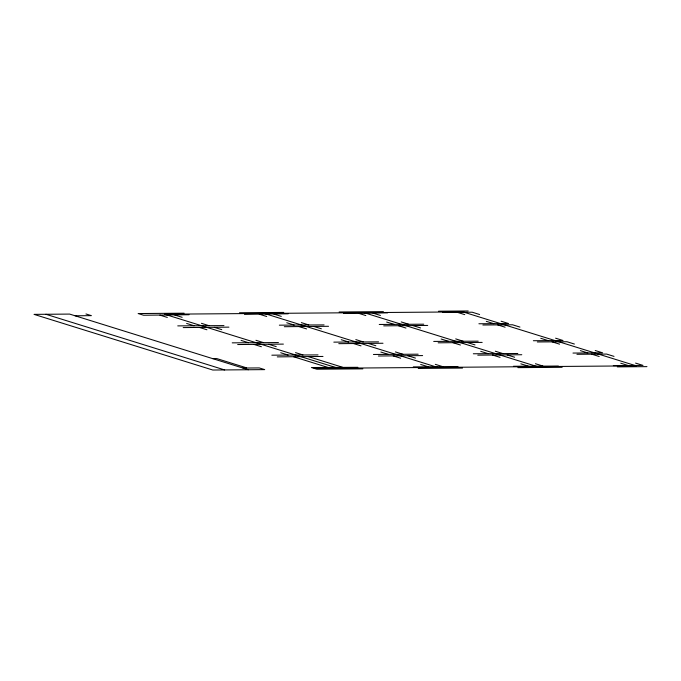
<?xml version="1.0" encoding="UTF-8"?>
<svg xmlns="http://www.w3.org/2000/svg" width="681" height="681" viewBox="0 0 681 681"><rect width="100%" height="100%" fill="white"/><g stroke="black" fill="none" stroke-linecap="round" stroke-linejoin="round"><path stroke-width="1.02" d="M184.108 313.192L138.141 313.549L143.589 315.243L189.054 314.733M244.445 314.299L288.208 313.805M343.59 313.371L387.583 312.868M183.198 327.587L228.918 327.144M284.309 326.71L328.54 326.293M383.701 325.858L427.702 325.433M237.66 344.543L283.381 344.109M338.772 343.675L383.003 343.25M438.164 342.815L482.174 342.398M277.278 356.878L322.99 356.444M378.381 356.01L422.62 355.584M477.773 355.159L521.782 354.733M239.499 312.758L283.747 312.417M339.138 311.983L383.386 311.634M438.547 311.208L468.205 310.97M442.505 312.434L472.163 312.204L479.594 314.52M75.08 315.78L91.39 315.652L85.951 313.958M177.75 325.884L223.964 325.603M279.355 325.169L324.088 324.905M379.24 324.471L423.744 324.199M478.905 323.773L508.554 323.543L501.131 321.228M482.863 325.007L512.521 324.777L519.943 327.084M232.221 342.849L278.427 342.569M333.818 342.134L378.551 341.862M433.712 341.428L478.207 341.164M533.368 340.73L563.025 340.5L555.594 338.185M537.326 341.964L566.984 341.734L574.415 344.05M271.83 355.184L318.044 354.903M373.435 354.469L418.16 354.197M473.321 353.771L517.824 353.499M572.976 353.064L602.634 352.835L595.211 350.519M576.943 354.299L606.592 354.069L614.024 356.384M212.608 358.606L216.762 358.581L246.471 367.825M242.938 368.055L259.248 367.927L264.696 369.621L212.795 370.03L34.05 314.367L69.632 314.086L248.386 369.749M357.9 367.314L311.438 367.519L316.886 369.213L362.854 368.855M413.29 366.88L458.041 366.693M513.423 366.259L558.403 366.063M613.334 365.637L642.992 365.399L635.56 363.092M314.162 368.37L636.216 365.85L462.918 311.881L164.589 314.213L337.887 368.183M418.245 368.421L462.493 368.08M517.883 367.646L562.14 367.297M617.292 366.872L646.95 366.633M457.334 312.324L464.765 314.639M486.302 321.347L493.734 323.654M497.692 324.888L505.115 327.203M540.765 338.304L548.196 340.619M552.155 341.853L559.586 344.16M580.382 350.638L587.805 352.954M591.772 354.188L599.195 356.495M620.731 363.203L628.163 365.518M373.018 313.141L380.449 315.456M401.245 321.926L408.668 324.241M413.129 325.629L420.552 327.944M455.708 338.891L463.131 341.198M467.592 342.586L475.015 344.901M495.317 351.226L502.748 353.541M507.2 354.929L514.632 357.236M535.428 363.714L542.851 366.029M364.046 312.656L537.343 366.625M358.419 313.251L365.85 315.567M386.646 322.045L394.069 324.352M398.53 325.739L405.953 328.055M441.109 339.002L448.541 341.317M452.993 342.705L460.424 345.02M480.718 351.336L488.149 353.652M492.601 355.039L500.033 357.355M520.829 363.824L528.252 366.14M313.958 326.48L321.389 328.795M368.43 343.445L375.852 345.752M408.038 355.78L415.461 358.095M273.873 314.069L281.296 316.384M301.351 322.632L308.782 324.939M355.814 339.589L363.245 341.905M395.431 351.924L402.854 354.239M435.287 364.335L442.718 366.65M264.347 313.439L437.645 367.399M259.274 314.188L266.705 316.495M286.752 322.743L294.183 325.058M299.129 326.599L306.561 328.914M341.224 339.708L348.646 342.015M353.601 343.556L361.024 345.871M380.832 352.043L388.255 354.35M393.209 355.891L400.641 358.206M420.688 364.454L428.119 366.761M174.728 315.005L182.15 317.32M201.465 323.33L208.888 325.646M214.336 327.34L221.759 329.655M255.928 340.287L263.351 342.603M268.799 344.297L276.231 346.612M295.537 352.63L302.968 354.937M308.416 356.631L342.577 367.272M159.899 315.116L167.322 317.431M186.637 323.449L194.059 325.756M199.507 327.459L206.939 329.766M241.1 340.406L248.531 342.722M253.97 344.416L261.402 346.731M280.708 352.741L288.14 355.056M293.588 356.75L327.748 367.391M45.908 314.273L224.662 369.936"/></g></svg>
